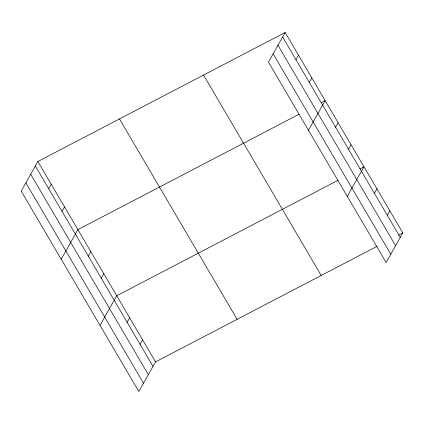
<?xml version="1.0" encoding="UTF-8"?>
<svg xmlns="http://www.w3.org/2000/svg" width="424" height="424" viewBox="0 0 424 424"><rect width="100%" height="100%" fill="white"/><g stroke="black" fill="none" stroke-linecap="round" stroke-linejoin="round"><path stroke-width="0.64" d="M285.156 32.489L268.466 62.111L386.11 262.514L402.8 232.898L285.156 32.489L37.89 161.486L21.2 191.102L138.844 391.511L155.534 361.889L377.339 246.18M48.696 188.68L51.219 184.196M62.026 211.391L64.554 206.912M61.199 259.239L77.889 229.623L299.111 114.215M88.303 256.149L90.826 251.665M101.241 278.197L103.769 273.713M100.022 325.372L116.711 295.756L337.933 180.348M127.126 322.282L129.649 317.804M295.963 59.689L298.491 55.205M140.063 344.33L142.591 339.847M309.297 82.399L311.82 77.915M308.465 130.248L325.155 100.631L321.106 102.74M335.57 127.158L338.098 122.674M348.512 149.2L351.035 144.722M347.288 196.381L363.978 166.764L359.928 168.879M374.392 193.291L376.92 188.807M387.335 215.339L389.857 210.855M398.751 235.013L402.8 232.898M282.628 36.973L400.272 237.382M277.959 45.267L395.603 245.676M273.141 53.816L390.785 254.22M203.557 75.059L321.201 275.468M119.489 118.916L237.133 319.325M37.89 161.486L155.534 361.889M35.362 165.969L153.006 366.373M30.687 174.264L148.331 374.668M25.875 182.808L143.519 383.216"/></g></svg>
